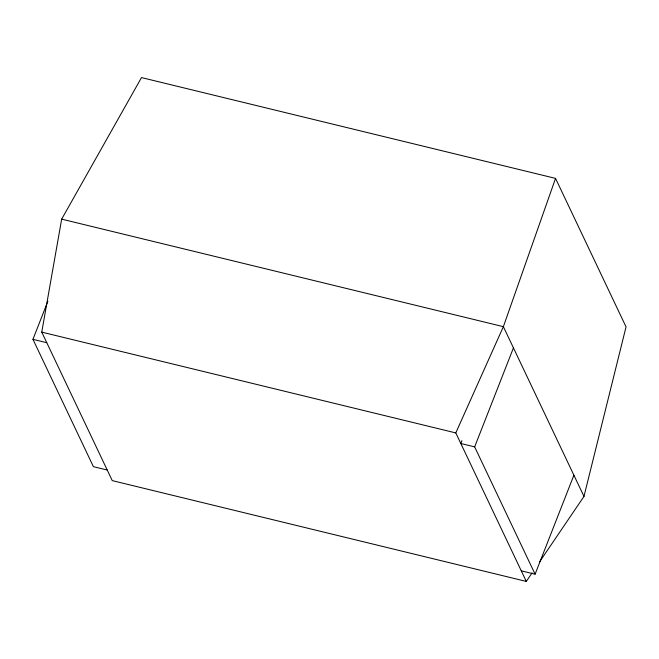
<?xml version="1.0" encoding="UTF-8"?>
<svg xmlns="http://www.w3.org/2000/svg" width="659" height="659" viewBox="0 0 659 659"><rect width="100%" height="100%" fill="white"/><g stroke="black" fill="none" stroke-linecap="round" stroke-linejoin="round"><path stroke-width="0.99" d="M532.068 572.918L526.302 581.419L112.261 480.617L41.756 332.12L61.666 219.134L141.504 77.581L555.545 178.383L626.05 326.88L583.973 496.433L539.564 561.872M555.545 178.383L503.369 326.666L455.789 432.914L526.302 581.419M107.236 470.032L93.405 466.663L32.95 339.336L47.868 301.27M461.934 440.649L460.814 443.507L474.653 446.876L535.1 574.195L521.269 570.834M474.653 446.876L513.443 347.886M535.1 574.195L573.898 475.213M61.666 219.134L503.369 326.666L583.973 496.433M41.756 332.12L455.789 432.914M32.95 339.336L46.781 342.705"/></g></svg>
